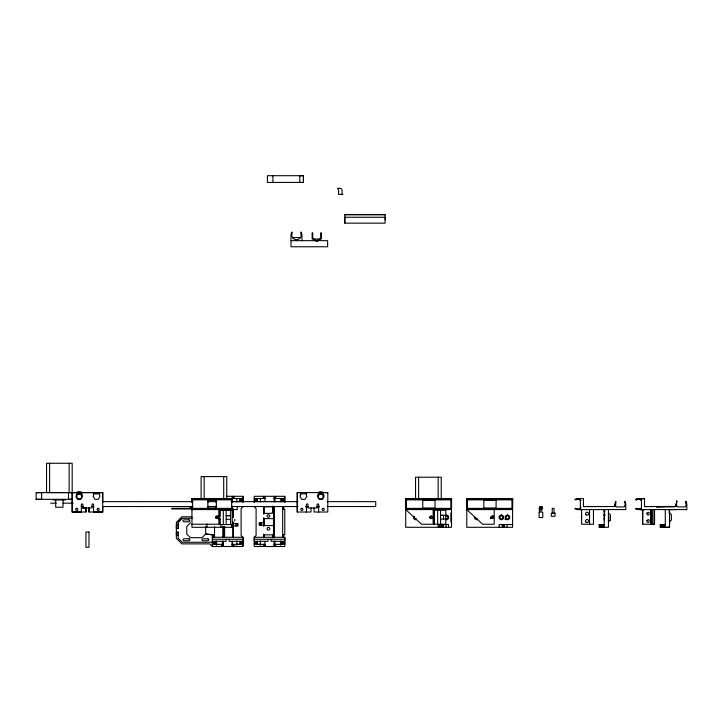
<?xml version="1.0" encoding="UTF-8"?>
<svg xmlns="http://www.w3.org/2000/svg" width="723" height="723" viewBox="0 0 723 723"><rect width="100%" height="100%" fill="white"/><g stroke="black" fill="none" stroke-linecap="round" stroke-linejoin="round"><path stroke-width="1.08" d="M36.15 499.322L36.15 492.607L41.645 492.607L41.645 499.322L36.15 499.322L72.183 499.322L68.522 499.322L68.522 492.607L74.424 492.607M82.874 507.953L82.874 504.085L81.347 504.085L81.347 512.02L72.183 512.02L72.183 492.598L102.72 492.598L102.72 512.02L93.556 512.02L93.556 504.085L92.029 504.085L92.029 507.953L82.874 507.953L85.929 507.953L85.929 512.02L72.183 512.02L72.183 463.271L46.534 463.271L46.534 492.589L77.632 492.607M85.929 512.02L85.929 507.953M88.983 512.02L88.983 507.953L88.983 512.02L102.72 512.02L102.72 506.724M102.72 502.313L102.72 492.598M178.201 532.119L178.201 535.174L176.367 535.174L176.367 532.119L178.201 532.119L178.201 538.292L182.169 542.259L212.399 542.259L212.408 534.848L205.684 534.017L202.024 537.677L190.42 537.677L186.751 534.017L186.751 526.561L190.42 522.901M178.201 525.404L176.367 525.404L176.367 528.459L178.201 528.459L178.201 522.286L182.169 518.319L192.246 518.319M191.947 509.995L191.947 506.525M191.947 502.566L191.947 498.617L242.937 498.509M213.628 537.288L213.628 534.848M214.541 537.288L214.541 526.461M215.454 544.365L215.454 543.145L212.399 543.145L212.399 546.507L242.937 546.507L242.937 537.288L241.111 535.454L241.111 508.585L242.937 506.751M216.502 545.305L216.502 541.066M220.958 527.293L220.958 524.546M221.563 546.507L221.563 544.365M222.341 545.305L222.341 541.066M223.091 546.507L223.091 541.31L223.091 544.365M224.546 537.288L224.546 526.651L224.546 534.848M232.255 546.507L232.255 541.31L232.255 545.892L233.782 545.892L233.782 544.365L233.782 546.507M232.264 502.575L232.255 496.312L232.255 496.981L233.782 496.981L233.782 498.509L236.837 498.509M232.255 509.579L232.264 506.525M235.815 525.946L235.815 523.497M237.081 525.946L237.081 523.497M239.882 544.365L239.882 543.145L242.937 543.145M239.882 500.343L239.882 501.563L239.882 500.343L242.937 500.343M242.937 502.575L242.937 496.303L226.579 496.303M257.316 544.365L257.316 543.145L254.261 543.145L254.261 544.365L265.169 544.374M257.316 500.343L257.316 501.563L257.316 500.343L254.261 500.343L254.261 501.563L268.007 501.563M260.379 545.305L260.379 540.903M263.732 537.569L263.732 534.225M263.732 526.434L263.732 517.523M263.732 514.189L263.732 506.389M264.952 544.365L264.952 545.892L263.425 545.892L263.425 544.365L263.425 546.507M272.905 182.422L272.905 175.698M273.881 537.288L273.881 518.617L264.103 518.617L264.103 522.602M274.18 537.288L274.18 506.624M281.744 544.365L281.744 543.145L284.799 543.145L284.799 544.365L273.9 544.374M281.744 500.343L281.744 501.563L281.744 500.343L284.799 500.343L284.799 501.563L271.062 501.563M282.666 537.288L282.666 506.624M268.007 539.268L268.007 541.31L254.261 541.31L254.261 537.288L284.799 537.288L284.799 541.31L271.062 541.31L271.062 539.268M254.261 502.575L254.261 496.303L284.799 496.312L284.799 498.509L273.9 498.499M311.007 507.953L311.007 512.02L297.261 512.02L297.261 492.598L327.799 492.598L325.567 492.607M299.783 182.422L299.783 175.698L303.443 175.698L303.443 182.422L267.411 182.422L267.411 175.698L303.443 175.698L303.443 182.422M306.742 496.439L305.061 499.349L301.699 499.349L300.018 496.439L300.632 493.818L306.127 493.818M344.808 223.154L344.808 214.514L385.115 214.514L385.115 223.154L344.808 223.154L344.808 217.262L385.115 217.262M385.115 219.729L385.115 218.536M405.711 506.579L405.711 498.617L451.514 498.617L451.514 527.293L405.711 527.293L405.711 498.617M434.116 524.238L434.116 510.158L445.793 510.158L445.793 524.238L434.116 524.238L434.116 510.158M438.129 527.293L438.129 524.546L448.549 524.546L448.549 527.293M439.457 527.293L439.457 524.546M439.846 527.293L439.846 524.546M443.515 519.033L443.515 515.354L440.524 515.363L440.524 510.158L440.524 524.238L440.524 519.033L445.124 519.033M441.22 527.293L441.22 524.546M441.581 527.293L441.581 524.546M442.069 527.293L442.069 524.546M442.63 527.293L442.63 524.546M443.226 527.293L443.226 524.546M445.974 527.293L445.974 524.546M451.514 506.525L451.514 498.617M466.778 506.579L466.778 498.617L512.589 498.617L512.589 527.293L466.778 527.293L466.778 498.617M499.195 527.293L499.195 524.546L512.589 524.546M502.286 527.293L502.286 524.546M502.657 527.293L502.657 524.546M503.136 527.293L503.136 524.546M503.696 527.293L503.696 524.546M504.302 527.293L504.302 524.546M507.049 527.293L507.049 524.546M512.589 506.579L512.589 498.617M599.204 524.546L599.132 527.293L608.468 527.293L608.468 509.579M599.439 527.293L599.439 524.546M599.81 527.293L599.81 524.546M600.289 527.293L600.289 524.546M602.666 527.293L602.666 524.546M603.172 527.293L603.172 524.546M604.193 527.293L604.193 509.579L604.193 511.83L604.744 511.83M604.193 515.49L604.808 515.598M610.302 518.834L610.302 515.906M654.55 509.579L654.55 524.238L642.666 524.238L642.666 509.579L635.888 508.856L636.159 508.386L639.918 508.875L641.446 508.124L641.446 500.072L638.68 499.159L636.159 499.828L635.888 499.349L638.635 498.617L644.527 498.617L644.527 506.525L647.501 506.525M234.659 520.931L234.867 519.349M581.057 500.596L578.843 499.322L575.092 499.828L574.812 499.349L577.56 498.617L583.452 498.617L583.452 506.525L614.794 506.534L615.535 501.364L616.005 501.635L615.517 505.386L616.267 506.913L624.32 506.913L625.232 504.157L624.564 501.635L625.043 501.364L625.775 504.103L625.775 509.579L577.56 509.598L574.812 508.856L575.092 508.386L578.843 508.875L581.057 507.6M657.632 506.525L675.869 506.525C677.966 494.984 675.246 503.94 677.343 506.913L685.395 506.913L686.308 504.157L685.639 501.635L686.118 501.364L686.85 504.103L686.85 509.579L644.527 509.579C642.268 510.528 631.766 508.034 638.626 509.046C642.774 507.709 641.048 508.775 637.993 508.965L638.626 509.046M676.421 504.103L676.592 502.828M93.249 496.439L93.863 493.529M635.888 508.856L636.168 508.386M182.169 518.319L178.201 522.286L178.201 528.459M669.543 521.889L671.378 520.063L671.378 514.686L669.543 512.851M584.654 506.543L583.452 506.543L596.565 506.525M685.639 501.635L686.118 501.364M446.38 519.873L448.549 518.626L448.549 516.123L446.38 514.866M639.918 508.875L640.506 508.63M635.888 499.349L636.168 499.828L635.888 499.349L638.635 498.617M576.285 499.331L577.614 499.159M644.527 498.617L638.68 499.159L641.446 500.072M656.592 507.194L668.323 506.525M663.759 506.525L663.163 506.525L666.76 506.525M606.1 506.525L606.57 506.525L605.874 506.525M662.187 506.525L661.617 506.525M662.855 506.525L674.649 506.534L667.645 506.525M601.12 506.525L600.542 506.525M607.23 506.525L606.796 506.525M656.999 506.525L657.966 506.525M638.635 509.598L644.527 509.579L641.446 509.588L642.666 509.588L642.666 524.238M344.808 214.785L385.115 214.785M292.444 237.578L300.497 237.578M313.746 239.024L319.756 239.024M290.989 240.66L327.627 240.66L327.627 246.769L290.989 246.769L290.989 234.767L291.721 232.029L292.2 232.3L291.694 236.05L292.969 238.265A4.944 4.944 0 0 0 299.964 238.265L301.247 236.05L300.759 232.3L301.229 232.029L301.97 234.767L301.97 240.66M42.838 492.607L43.534 492.607M92.598 492.598L93.863 492.598M80.913 492.607L102.72 492.598M299.367 492.598L300.632 492.598M36.15 492.607L68.522 492.607M93.863 493.818L99.358 493.818M263.425 496.981L264.952 496.981M274.116 496.981L275.644 496.981M237.198 498.509L237.777 498.509M238.942 498.509L239.521 498.509M254.261 498.509L265.169 498.499M191.947 499.331L232.264 499.349M405.711 499.331L451.514 499.349M466.778 499.331L512.589 499.349M191.947 499.828L232.264 499.828M242.937 499.729L239.882 499.729L239.882 498.509M254.261 499.729L257.316 499.729L257.316 498.509M284.799 499.729L281.744 499.729L281.744 498.509M405.711 499.828L451.514 499.828M466.778 499.828L512.589 499.828M53.249 499.918L65.468 499.918M191.947 500.072L192.562 500.072M405.711 500.072L406.317 500.072L406.317 508.124L405.711 508.124M466.778 500.072L467.392 500.072L467.392 509.055M231.333 501.563L242.937 501.563L242.937 496.312M102.738 501.654L192.978 501.645M207.646 501.645L216.665 501.645M231.333 501.645L297.885 501.654M327.212 501.645L375.716 501.654L375.716 506.543L327.212 506.525M50.682 503.172L56.313 503.172M63.073 503.172L73.204 503.172M648.513 506.525L644.527 506.525L675.869 506.534L675.869 504.103M81.301 506.525L83.561 506.525M91.45 506.525L93.71 506.525M102.738 506.543L192.978 506.525M207.646 506.525L216.665 506.525M231.333 506.525L297.885 506.543M305.784 506.525L308.034 506.525M317.063 506.525L319.313 506.525M541.861 506.525L540.027 506.525L540.054 508.359L540.153 506.525M273.005 506.751L264.103 506.751L264.103 513.375L271.432 513.375L272.652 512.155L272.652 506.751L273.005 509.191M282.557 506.751L284.799 506.751M305.82 506.724L307.953 506.724M317.117 506.724L319.25 506.724M649.453 506.525L652.761 506.525M658.879 506.525L661.879 506.525M675.869 506.525L667.41 506.534L674.649 506.534M191.947 508.124L192.562 508.124M466.778 508.124L467.392 508.124M191.947 508.386L232.264 508.386M405.711 508.386L451.514 508.386M466.778 508.386L512.589 508.386M539.114 508.359L542.774 508.359M191.947 508.856L232.264 508.856M405.711 508.856L451.514 508.856M466.778 508.856L512.589 508.856M282.557 509.191L284.799 509.191L284.799 534.848L282.557 534.848M191.947 509.579L237.28 509.579L237.28 506.525M451.514 509.579L405.711 509.579L421.545 524.238L433.149 524.238L433.149 509.579M512.589 509.579L466.778 509.579L482.621 524.238L494.225 524.238L494.225 509.579M580.37 509.579L581.59 509.579L581.59 524.238L593.475 524.238L593.475 509.579M676.15 509.579L669.543 509.579L669.543 527.293L665.268 527.293L665.268 509.579M231.966 510.465L219.783 510.465L219.783 524.546L232.255 524.546M604.193 514.631L604.808 514.631M604.193 514.984L604.808 514.984M604.808 515.246L604.193 514.866M440.524 515.354L445.124 515.354M219.783 515.671L220.081 510.465M217.262 515.978L217.885 515.978M218.708 515.978L220.298 515.978M191.947 516.791L181.871 516.791L176.367 522.286L176.367 538.292L181.871 543.877L209.769 543.877L212.399 546.507L212.399 534.848L214.541 534.848L205.684 534.017L205.684 526.561M218.708 519.033L220.298 519.033M219.783 519.331L220.081 524.546M226.191 519.34L230.583 519.331M505.015 519.349L505.621 519.349M191.947 524.238L218.825 524.238L218.825 509.579M599.132 524.546L604.193 524.546M660.198 524.546L665.268 524.546M264.103 525.585L272.652 525.585L273.881 524.365L273.881 506.624M273.005 534.848L264.103 534.848L264.103 537.288M212.399 537.288L242.937 537.288L242.937 545.892M212.399 539.268L242.937 539.268M254.261 539.268L284.799 539.268M212.399 541.31L226.145 541.31L226.145 539.268M242.937 541.31L229.2 541.31L229.2 539.268M212.399 542.53L215.454 542.53L215.454 541.31M242.937 542.53L239.882 542.53L239.882 541.31M254.261 542.539L257.316 542.53L257.316 541.31M284.799 542.53L281.744 542.539L281.744 541.31M212.399 544.365L223.308 544.374M232.038 544.374L242.937 544.365M221.563 545.892L223.091 545.892M274.116 545.892L275.644 545.892M218.536 546.507L218.961 546.507M220.307 546.507L219.882 546.507M215.825 546.507L216.403 546.507M217.56 546.507L218.147 546.507M237.198 546.507L237.777 546.507M238.942 546.507L239.521 546.507M257.686 546.507L258.265 546.507M259.421 546.507L260.009 546.507M279.06 546.507L279.638 546.507M280.804 546.507L281.383 546.507M306.127 492.598L307.383 492.598M99.358 492.598L100.614 492.598M668.585 527.293L669.543 527.293L660.198 527.293L660.28 524.546M279.06 544.365L279.638 544.365M280.804 544.365L281.383 544.365M637.207 509.408L642.837 509.471M676.601 501.364L677.08 501.635M491.134 517.984L492.191 518.59L493.249 517.984L493.249 516.764L492.191 516.15L491.134 516.764L491.134 517.984A1.22 1.22 0 0 1 491.324 516.511M476.918 519.873L474.749 518.626L474.749 516.954M415.842 519.873L413.673 518.626L413.673 516.123M254.261 506.751L256.096 508.585L256.096 535.454L254.261 537.288L254.261 546.507L284.799 546.507L284.799 537.288M306.742 496.439L306.127 493.529M93.249 496.439L94.93 499.349L98.283 499.349L99.964 496.439L99.358 493.529M686.308 504.157L686.136 502.828M283.579 534.848L283.579 537.288M669.182 509.381L669.182 513.447M664.247 524.546L664.247 527.293M663.804 524.546L663.759 527.293M663.633 524.546L663.633 527.293M663.425 524.546L663.425 527.293M663.163 524.546L663.163 527.293M662.855 524.546L662.855 527.293M662.783 524.546L662.783 527.293M662.521 524.546L662.521 527.293M662.286 524.546L662.286 527.293M662.187 524.546L662.187 527.293M661.879 524.546L661.879 527.293M661.617 524.546L661.617 527.293M661.409 524.546L661.364 527.293L661.283 524.546M660.876 524.546L660.876 527.293M660.515 524.546L660.515 527.293M654.279 509.851L654.279 524.238M652.761 509.851L652.761 524.238M651.595 509.851L651.595 524.238M650.863 509.851L650.863 524.238M650.61 509.579L650.61 524.238M614.794 504.103L614.794 506.525M604.744 509.579L604.193 519.873M601.708 524.546L601.708 527.293M589.543 509.579L589.543 524.238M581.59 516.15L581.59 518.59M580.37 500.072L580.37 508.124M554.071 513.249L554.071 508.359L552.245 508.359L552.245 513.249M541.825 506.525L541.825 508.359M541.735 506.525L541.735 508.359M541.59 506.525L541.59 508.359M541.4 506.525L541.4 508.359M541.184 506.525L541.184 508.359M540.94 506.525L540.94 508.359M540.705 506.525L540.705 508.359M540.488 506.525L540.488 508.359M540.298 506.525L540.298 508.359M539.647 508.359L539.647 512.444M539.358 508.359L539.358 512.444M511.974 500.072L511.974 508.124M467.962 499.331L467.962 499.828M450.908 500.072L450.908 508.124M450.899 512.851L450.899 521.889M441.22 499.765L441.22 477.216L415.562 477.216L415.562 499.765M438.165 477.216L438.165 499.765M437.641 510.158L437.641 524.238M418.617 477.216L418.617 499.765M406.886 499.331L406.886 499.828M327.799 492.598L327.799 512.02L314.062 512.02L314.062 507.953M318.644 512.02L318.644 504.085L317.117 504.085L317.117 507.953L307.953 507.953L307.953 504.085L306.425 504.085L306.425 512.02M300.632 493.529L300.632 495.382M297.261 492.598L297.261 512.02M284.799 496.303L284.799 502.575M283.579 506.751L283.579 509.191M280.696 498.59L280.696 501.762M280.696 541.066L280.696 545.305M275.644 496.312L275.644 498.509M275.644 544.365L275.644 546.507M274.867 497.532L274.867 501.762M274.867 541.066L274.867 545.305M274.116 496.312L274.116 501.563M274.116 541.31L274.116 546.507M272.842 506.001L272.842 513.411M272.842 534.722L272.842 537.894M272.652 534.848L272.652 537.288M264.952 496.312L264.952 501.563M264.952 541.31L264.952 546.507M263.425 496.312L263.425 498.509M263.524 522.666L263.524 525.106M261.392 522.666L261.392 525.106M260.379 498.644L260.379 501.943M260.126 522.666L260.126 525.106M236.828 498.644L236.828 501.943M236.828 540.903L236.828 545.305M233.782 496.312L233.782 498.509M232.264 498.617L232.264 502.087M232.264 506.109L232.255 527.293L191.947 527.293L191.947 506.073M231.649 499.195L231.649 508.802M231.649 524.546L231.649 527.293M230.583 510.465L230.583 524.546M226.76 499.15L226.76 476.602L201.111 476.602L201.111 499.15M226.191 510.465L226.191 524.546M223.705 476.602L223.705 499.15M223.326 526.525L223.326 537.288M223.308 510.465L223.308 524.546M223.018 526.335L223.018 537.288M216.376 499.195L216.376 508.802M215.77 502.087L215.77 500.072L208.441 500.072L208.441 502.087M215.77 506.109L215.77 508.124L208.441 508.124L208.441 506.109M207.826 499.195L207.826 508.802M206.914 523.976L206.914 527.293M204.166 476.602L204.166 499.15M192.562 499.195L192.562 508.802M191.947 498.617L191.947 502.087M190.727 506.525L190.727 508.974L171.794 508.974L171.794 508.359L190.122 508.359L190.122 506.733M69.128 463.271L69.128 492.589M63.018 499.918L63.018 507.248L55.698 507.248L55.698 499.918M49.589 463.271L49.589 492.589M416.222 518.789A1.464 1.464 0 0 1 414.577 516.638M445.648 516.105A1.464 1.464 0 0 1 447.844 517.37A1.464 1.464 0 0 1 445.648 518.644M491.875 516.195A1.22 1.22 0 0 1 493.411 517.37M477.297 518.789A1.464 1.464 0 0 1 475.454 517.37M490.89 518.671A1.835 1.835 0 0 1 490.601 518.292M493.104 515.788A1.835 1.835 0 0 1 493.484 516.077M318.337 492.372A4.889 4.889 0 0 1 323.217 492.372M76.765 492.291A4.889 4.889 0 0 1 81.654 492.291M232.761 523.497L232.761 525.946L237.994 525.946L237.994 523.506L232.761 523.497M233.095 522.16L233.095 537.288L233.095 522.16M233.095 508.875L233.095 517.343L233.095 508.875M337.695 188.323L338.608 190.158L338.608 194.433L342.928 194.433L342.015 193.511L342.015 189.589L340.75 188.323L337.695 188.323M646.696 513.312C648.567 519.141 651.233 509.191 646.696 513.312M646.696 520.641C648.567 526.471 651.233 516.52 646.696 520.641M76.457 495.382L75.843 496.439L77.524 499.349L80.877 499.349L82.558 496.439L81.952 493.818L76.457 493.818L76.457 495.382M76.186 508.368L75.608 509.372L76.186 510.375L77.343 510.375L77.921 509.372L77.343 508.368L76.186 508.368M97.56 508.368L96.981 509.372L97.56 510.375L98.717 510.375L99.304 509.372L98.717 508.368L97.56 508.368M301.265 508.368L300.687 509.372L301.265 510.375L302.422 510.375L303.009 509.372L302.422 508.368L301.265 508.368M318.039 495.382L317.424 496.439L319.105 499.349L322.467 499.349L324.139 496.439L323.533 493.818L318.039 493.818L318.039 495.382M322.639 508.368L322.06 509.372L322.639 510.375L323.805 510.375L324.383 509.372L323.805 508.368L322.639 508.368M610.302 520.063L608.468 521.889L608.468 512.851L610.302 514.686L610.302 520.063M320.759 238.436L316.755 240.759L312.743 238.436L312.743 232.815L312.137 232.815L312.137 238.789L316.755 241.464L321.374 238.789L321.374 232.815L320.759 232.815L320.759 238.445M216.792 516.15L215.734 516.764L215.734 517.984L216.792 518.59L217.849 517.984L217.849 516.764L216.792 516.15M431.116 516.15L430.058 516.764L430.058 517.984L431.116 518.59L432.173 517.984L432.173 516.764L431.116 516.15M501.346 514.866L499.177 516.123L499.177 518.626L501.346 519.873L503.515 518.626L503.515 516.123L501.346 514.866M507.456 514.866L505.287 516.123L505.287 518.626L507.456 519.873L509.625 518.626L509.625 516.123L507.456 514.866M230.583 515.662L226.191 515.671L230.583 515.662M258.265 544.365L257.686 544.365L258.265 544.365M260.009 544.365L259.421 544.365L260.009 544.365M258.265 498.509L257.686 498.509L258.265 498.509M260.009 498.509L259.421 498.509L260.009 498.509M279.638 498.509L279.06 498.509L279.638 498.509M281.383 498.509L280.804 498.509L281.383 498.509M435.02 500.072L422.765 500.072L422.765 508.124L435.02 508.124L435.02 500.072M496.095 500.072L483.841 500.072L483.841 508.124L496.095 508.124L496.095 500.072M541.861 509.579L540.027 509.579L540.027 512.444L539.114 512.444L539.114 517.523L542.774 517.523L542.774 512.444L541.861 512.444L541.861 509.579M554.993 513.249L551.324 513.249L551.324 516.294L554.993 516.294L554.993 513.249M188.893 519.846L184.004 519.846A0.976 0.976 0 0 0 183.027 520.822A0.976 0.976 0 0 0 184.004 521.798L188.893 521.798A0.976 0.976 0 0 0 189.869 520.822A0.976 0.976 0 0 0 188.893 519.846M264.446 522.666L259.214 522.666L259.214 525.106L264.446 525.106L264.446 522.666M88.983 532.038L85.929 532.038L85.929 547.302L88.983 547.302L88.983 532.038M188.893 538.78L184.004 538.78A0.976 0.976 0 0 0 183.027 539.756A0.976 0.976 0 0 0 184.004 540.732L188.893 540.732A0.976 0.976 0 0 0 189.869 539.756A0.976 0.976 0 0 0 188.893 538.78M207.826 538.78L202.937 538.78A0.976 0.976 0 0 0 201.961 539.756A0.976 0.976 0 0 0 202.937 540.732L207.826 540.732A0.976 0.976 0 0 0 208.802 539.756A0.976 0.976 0 0 0 207.826 538.78M216.403 544.365L215.825 544.365L216.403 544.365M218.147 544.365L217.56 544.365L218.147 544.365M237.777 544.365L237.198 544.365L237.777 544.365M239.521 544.365L238.942 544.365L239.521 544.365M269.715 515.987L269.67 515.644A1.347 1.347 0 0 0 267.031 515.987L267.076 516.339A1.347 1.347 0 0 0 269.715 515.987M267.501 529.706A1.347 1.347 0 0 0 269.742 529.1A1.347 1.347 0 0 0 268.097 527.456A1.347 1.347 0 0 0 267.501 529.706M430.501 518.427A1.22 1.22 0 0 0 432.336 517.37A1.22 1.22 0 0 0 430.501 516.312A1.22 1.22 0 0 0 430.501 518.427M586.019 514.785A1.527 1.527 0 0 0 588.567 514.098A1.527 1.527 0 0 0 586.696 512.227A1.527 1.527 0 0 0 586.019 514.785M586.019 522.114A1.527 1.527 0 0 0 588.567 521.428A1.527 1.527 0 0 0 586.705 519.557A1.527 1.527 0 0 0 586.019 522.114M506.416 518.409A1.464 1.464 0 0 0 508.875 517.749A1.464 1.464 0 0 0 507.076 515.96A1.464 1.464 0 0 0 506.416 518.409M500.316 518.409A1.464 1.464 0 0 0 502.765 517.749A1.464 1.464 0 0 0 500.967 515.96A1.464 1.464 0 0 0 500.316 518.409M491.73 518.165A0.913 0.913 0 0 0 493.104 517.37A0.913 0.913 0 0 0 491.73 516.574A0.913 0.913 0 0 0 491.73 518.165M216.141 518.02A0.913 0.913 0 0 0 217.677 517.605A0.913 0.913 0 0 0 216.557 516.484A0.913 0.913 0 0 0 216.141 518.02M319.566 498.716A2.44 2.44 0 0 0 323.226 496.602A2.44 2.44 0 0 0 319.566 494.487A2.44 2.44 0 0 0 319.566 498.716M77.994 498.635A2.44 2.44 0 0 0 81.654 496.52A2.44 2.44 0 0 0 77.994 494.405A2.44 2.44 0 0 0 77.994 498.635"/></g></svg>
